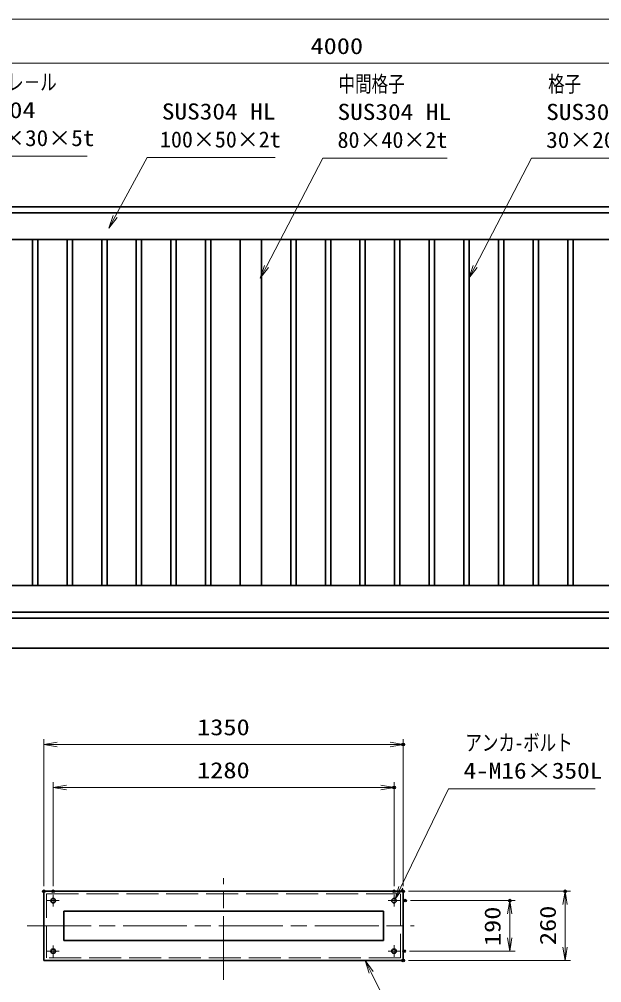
# Model space of a CAD drawing. Units: millimetres at full size, sheet at 1:20. Extents: x -5940 to 5940, y -4200 to 4200.
# Drawn here: x -1671 to 517, y -2361 to 1258 of the extents above; entities that cross this region are included whole.
import ezdxf
from ezdxf.enums import TextEntityAlignment as Align

# ---------------------------------------------------------------- set-up
doc = ezdxf.new("R2010")
doc.units = ezdxf.units.MM
doc.header["$LTSCALE"] = 20
doc.header["$PDMODE"] = 32
doc.header["$PDSIZE"] = 10
doc.linetypes.add('DASHED', pattern=[7.5, 6, -1.5])
doc.linetypes.add('USER1', pattern=[18, 12, -1.5, 3, -1.5])
for name, color, linetype, lineweight in [('0-1_軸線', 200, 'USER1', 15), ('0-2_寸法線', 4, 'Continuous', 18), ('0-3_0', 7, 'Continuous', 18), ('0-5_外形線', 7, 'Continuous', 35), ('0-6_隠れ線', 140, 'DASHED', 18)]:
    doc.layers.add(name, color=color, linetype=linetype, lineweight=lineweight)
doc.layers.add('0-4_Defpoints', color=7, linetype='Continuous')
doc.styles.add('ＭＳ ゴシック', font='')
doc.styles.get('ＭＳ ゴシック').set_extended_font_data('MS Gothic')

# ---------------------------------------------------------------- blocks, each defined once
blk = doc.blocks.new('_Open')
at = {"layer": '0-3_0'}
blk.add_line((-20, 3.333), (0, 0), dxfattribs=at)
blk.add_lwpolyline([(-20, -3.333), (0, 0), (-20, 0)], dxfattribs=at)
blk = doc.blocks.new('S13')
at = {"layer": '0-2_寸法線'}
for points in [[(4988713, 2462671), (4979360.2, 2462671), (4975136.1, 2454528.5), (4974675.6, 2453640.9)], [(4974988.1, 2454605.3), (4974675.6, 2453640.9), (4975284, 2454451.8)]]:
    blk.add_lwpolyline(points, dxfattribs=at)
at = {"layer": '0-2_寸法線', "color": 254, "style": 'ＭＳ ゴシック'}
for s, width, p in [('中間格子', 0.75, (4980553, 2467267.9)), ('SUS304 HL', 1.15, (4980476.2, 2465167.9))]:
    blk.add_text(s, height=1212, dxfattribs=dict(at, width=width)).set_placement(p, align=Align.BOTTOM_LEFT)
blk.add_text('80×40×2t', height=1212, dxfattribs=at).set_placement((4980476.2, 2463067.9), align=Align.BOTTOM_LEFT)
blk = doc.blocks.new('S17')
at = {"layer": '0-2_寸法線'}
for points in [[(4975798.5, 2462701.5), (4966167.3, 2462701.5), (4963776.1, 2458280.6), (4963300.4, 2457401)], [(4963629.5, 2458359.9), (4963300.4, 2457401), (4963922.7, 2458201.3)]]:
    blk.add_lwpolyline(points, dxfattribs=at)
at = {"layer": '0-2_寸法線', "color": 254, "style": 'ＭＳ ゴシック', "width": 1.15}
blk.add_text('SUS304 HL', height=1212, dxfattribs=at).set_placement((4967283.3, 2465198.4), align=Align.BOTTOM_LEFT)
at = {"layer": '0-2_寸法線', "color": 254, "style": 'ＭＳ ゴシック'}
blk.add_text('100×50×2t', height=1212, dxfattribs=at).set_placement((4967139.3, 2463098.4), align=Align.BOTTOM_LEFT)
blk = doc.blocks.new('S18')
at = {"layer": '0-2_寸法線'}
for points in [[(5005144.7, 2462667.2), (4995033.5, 2462667.2), (4990809.3, 2454524.7), (4990348.8, 2453637)], [(4990661.4, 2454601.4), (4990348.8, 2453637), (4990957.3, 2454447.9)]]:
    blk.add_lwpolyline(points, dxfattribs=at)
at = {"layer": '0-2_寸法線', "color": 254, "style": 'ＭＳ ゴシック'}
for s, width, p in [('格子', 0.75, (4996293.5, 2467264)), ('SUS304 HL', 1.15, (4996149.5, 2465164)), ('30×20×1.5t', 1.05, (4996149.5, 2463064))]:
    blk.add_text(s, height=1212, dxfattribs=dict(at, width=width)).set_placement(p, align=Align.BOTTOM_LEFT)
blk = doc.blocks.new('S19')
at = {"layer": '0-2_寸法線'}
for points in [[(4961675.7, 2462806.5), (4950748.5, 2462806.5), (4949300.3, 2460018), (4948839.5, 2459130.6)], [(4949152.4, 2460094.8), (4948839.5, 2459130.6), (4949448.3, 2459941.2)]]:
    blk.add_lwpolyline(points, dxfattribs=at)
at = {"layer": '0-2_寸法線', "color": 254, "style": 'ＭＳ ゴシック'}
for s, width, p in [('ガイドレ－ル', 0.75, (4951946.1, 2467403.3)), ('SUS304', 1.2, (4951864.5, 2465303.3)), ('L-30×30×5t', 1.05, (4951816.5, 2463203.3))]:
    blk.add_text(s, height=1212, dxfattribs=dict(at, width=width)).set_placement(p, align=Align.BOTTOM_LEFT)
blk = doc.blocks.new('S25')
at = {"layer": '0-2_寸法線'}
for points in [[(4999832.3, 2415279.4), (4988818.7, 2415279.4), (4985231.5, 2407878.5), (4984795.3, 2406978.6)], [(4985081.5, 2407951.2), (4984795.3, 2406978.6), (4985381.5, 2407805.8)]]:
    blk.add_lwpolyline(points, dxfattribs=at)
at = {"layer": '0-2_寸法線', "color": 254, "style": 'ＭＳ ゴシック'}
for s, width, p in [('アンカ-ボルト', 0.75, (4990078.7, 2417776.3)), ('4-M16×350L', 1.15, (4989934.7, 2415676.3))]:
    blk.add_text(s, height=1212, dxfattribs=dict(at, width=width)).set_placement(p, align=Align.BOTTOM_LEFT)
blk = doc.blocks.new('S26')
at = {"layer": '0-2_寸法線'}
for points in [[(4997541.7, 2393550.9), (4986902.5, 2393550.9), (4982997.2, 2401491.9), (4982555.9, 2402389.3)], [(4983146.7, 2401565.5), (4982555.9, 2402389.3), (4982847.6, 2401418.4)]]:
    blk.add_lwpolyline(points, dxfattribs=at)
at = {"layer": '0-2_寸法線', "color": 254, "style": 'ＭＳ ゴシック', "width": 0.75}
blk.add_text('アンカ-フレ－ム', height=1212, dxfattribs=at).set_placement((4988162.5, 2398147.7), align=Align.BOTTOM_LEFT)
at = {"layer": '0-2_寸法線', "color": 254, "style": 'ＭＳ ゴシック'}
for s, p in [('SS400 塗装', (4988018.5, 2396047.7)), ('L75×75×9t', (4987970.5, 2393947.7))]:
    blk.add_text(s, height=1212, dxfattribs=at).set_placement(p, align=Align.BOTTOM_LEFT)

msp = doc.modelspace()

# ---------------------------------------------------------------- linework, layer by layer
at = {"layer": '0-1_軸線'}
for p, q in [((-903.44, -2350.89), (-903.44, -1968.13)), ((-1543.44, -2052.99), (-1565.42, -2052.99)), ((-1543.44, -2052.99), (-1543.44, -2031.02)), ((-1543.44, -2052.99), (-1521.46, -2052.99)), ((-1543.44, -2052.99), (-1543.44, -2074.97)), ((-263.44, -2052.99), (-285.42, -2052.99)), ((-263.44, -2052.99), (-263.44, -2031.02)), ((-263.44, -2052.99), (-241.47, -2052.99)), ((-263.44, -2052.99), (-263.44, -2074.97)), ((-1641.02, -2147.99), (-187.31, -2147.99)), ((-1543.44, -2242.99), (-1565.42, -2242.99)), ((-1543.44, -2242.99), (-1543.44, -2221.02)), ((-1543.44, -2242.99), (-1521.46, -2242.99)), ((-1543.44, -2242.99), (-1543.44, -2264.97)), ((-262.89, -2242.44), (-284.86, -2242.44)), ((-262.89, -2242.44), (-262.89, -2220.46)), ((-262.89, -2242.44), (-240.91, -2242.44)), ((-262.89, -2242.44), (-262.89, -2264.41))]:
    msp.add_line(p, q, dxfattribs=at)
at = {"layer": '0-2_寸法線'}
for p, q in [((-2481.16, 1257.89), (2718.84, 1257.89)), ((-2481.16, 1092.57), (1518.84, 1092.57)), ((-1578.44, -1997.99), (-1578.44, -1446.26)), ((-228.44, -1997.99), (-228.44, -1446.26)), ((-1578.44, -1466.26), (-228.44, -1466.26)), ((-1543.44, -1997.99), (-1543.44, -1607.88)), ((-1543.44, -1627.88), (-263.44, -1627.88)), ((-263.44, -1997.99), (-263.44, -1607.88)), ((-208.44, -2017.99), (399, -2017.99)), ((379, -2277.99), (379, -2017.99)), ((-201, -2052.99), (191.21, -2052.99)), ((171.21, -2242.99), (171.21, -2052.99)), ((-205.82, -2242.99), (191.21, -2242.99)), ((-208.44, -2277.99), (399, -2277.99))]:
    msp.add_line(p, q, dxfattribs=at)
at = {"layer": '0-4_Defpoints'}
for p in [(-228.44, -1466.26), (-263.44, -1627.88), (-1578.44, -2017.99), (-1543.44, -2017.99), (-263.44, -2017.99), (-228.44, -2017.99), (-228.44, -2017.99), (379, -2017.99), (-221, -2052.99), (171.21, -2052.99), (-225.82, -2242.99), (-228.44, -2277.99)]:
    msp.add_point(p, dxfattribs=at)
at = {"layer": '0-5_外形線'}
for p, q in [((1518.84, 553.2), (-2481.16, 553.2)), ((-2481.16, 530.7), (1518.84, 530.7)), ((-2381.16, 430.7), (1518.84, 430.7)), ((-1621.16, -869.3), (-1621.16, 430.7)), ((-1601.16, -869.3), (-1601.16, 430.7)), ((-1491.16, -869.3), (-1491.16, 430.7)), ((-1471.16, -869.3), (-1471.16, 430.7)), ((-1361.16, -869.3), (-1361.16, 430.7)), ((-1341.16, -869.3), (-1341.16, 430.7)), ((-1231.16, -869.3), (-1231.16, 430.7)), ((-1211.16, -869.3), (-1211.16, 430.7)), ((-1101.16, -869.3), (-1101.16, 430.7)), ((-1081.16, -869.3), (-1081.16, 430.7)), ((-971.16, -869.3), (-971.16, 430.7)), ((-951.16, -869.3), (-951.16, 430.7)), ((-841.16, 430.7), (-841.16, -869.3)), ((-761.16, -869.3), (-761.16, 430.7)), ((-651.16, -869.3), (-651.16, 430.7)), ((-631.16, -869.3), (-631.16, 430.7)), ((-521.16, -869.3), (-521.16, 430.7)), ((-501.16, -869.3), (-501.16, 430.7)), ((-391.16, -869.3), (-391.16, 430.7)), ((-371.16, -869.3), (-371.16, 430.7)), ((-261.16, -869.3), (-261.16, 430.7)), ((-241.16, -869.3), (-241.16, 430.7)), ((-131.16, -869.3), (-131.16, 430.7)), ((-111.16, -869.3), (-111.16, 430.7)), ((-1.16, -869.3), (-1.16, 430.7)), ((18.84, -869.3), (18.84, 430.7)), ((128.84, -869.3), (128.84, 430.7)), ((148.84, -869.3), (148.84, 430.7)), ((258.84, -869.3), (258.84, 430.7)), ((278.84, -869.3), (278.84, 430.7)), ((388.84, -869.3), (388.84, 430.7)), ((408.84, -869.3), (408.84, 430.7)), ((1518.84, -869.3), (-2381.16, -869.3)), ((-2481.16, -969.3), (1518.84, -969.3)), ((-2381.16, -991.8), (1518.84, -991.8)), ((-2889.59, -1104.3), (2918.84, -1104.3)), ((-1578.44, -2277.99), (-1578.44, -2017.99)), ((-1578.44, -2017.99), (-228.44, -2017.99)), ((-228.44, -2277.99), (-228.44, -2017.99)), ((-1503.44, -2092.99), (-303.44, -2092.99)), ((-1503.44, -2202.99), (-1503.44, -2092.99)), ((-303.44, -2202.99), (-303.44, -2092.99)), ((-1503.44, -2202.99), (-303.44, -2202.99)), ((-1578.44, -2277.99), (-228.44, -2277.99))]:
    msp.add_line(p, q, dxfattribs=at)
for centre in [(-1543.44, -2052.99), (-263.44, -2052.99), (-1543.44, -2242.99), (-263.44, -2242.99)]:
    msp.add_circle(centre, 8.5, dxfattribs=at)
at = {"layer": '0-6_隠れ線'}
msp.add_lwpolyline([(-238.44, -2267.99), (-1568.44, -2267.99), (-1568.44, -2027.99), (-238.44, -2027.99)], close=True, dxfattribs=at)

# ---------------------------------------------------------------- block references
at = {"layer": '0-2_寸法線'}
for name, p, xscale, yscale in [('S19', (-249499.28, -122396.89), 0.05, 0.05), ('S13', (-249499.28, -122396.89), 0.05, 0.05), ('S18', (-249499.28, -122396.89), 0.05, 0.05), ('S17', (-249499.28, -122396.89), 0.05, 0.05), ('S25', (-249499.28, -122396.89), 0.05, 0.05), ('_Open', (-228.44, -1466.26), 2.5, 2.5), ('_Open', (-263.44, -1627.88), 2.5, 2.5), ('S26', (-249499.28, -122396.89), 0.05, 0.05)]:
    msp.add_blockref(name, p, dxfattribs=dict(at, xscale=xscale, yscale=yscale))
at = {"layer": '0-2_寸法線', "xscale": 2.5, "yscale": 2.5}
for p, rotation in [((-1578.44, -1466.26), 180), ((-1543.44, -1627.88), 180), ((379, -2017.99), 90), ((171.21, -2052.99), 90), ((171.21, -2242.99), 270), ((379, -2277.99), 270)]:
    msp.add_blockref('_Open', p, dxfattribs=dict(at, rotation=rotation))

# ---------------------------------------------------------------- texts
at = {"layer": '0-2_寸法線', "color": 254, "style": 'ＭＳ ゴシック', "width": 1.2}
for s, p in [('4000', (-577.16, 1108.91)), ('1350', (-1003.04, -1449.92)), ('1280', (-1003.04, -1611.54))]:
    msp.add_text(s, height=60.56, dxfattribs=at).set_placement(p, align=Align.BOTTOM_LEFT)
for s, p in [('190', (154.86, -2223.59)), ('260', (362.66, -2219.99))]:
    msp.add_text(s, height=60.56, rotation=90, dxfattribs=at).set_placement(p, align=Align.BOTTOM_LEFT)

doc.saveas('drawing.dxf')
